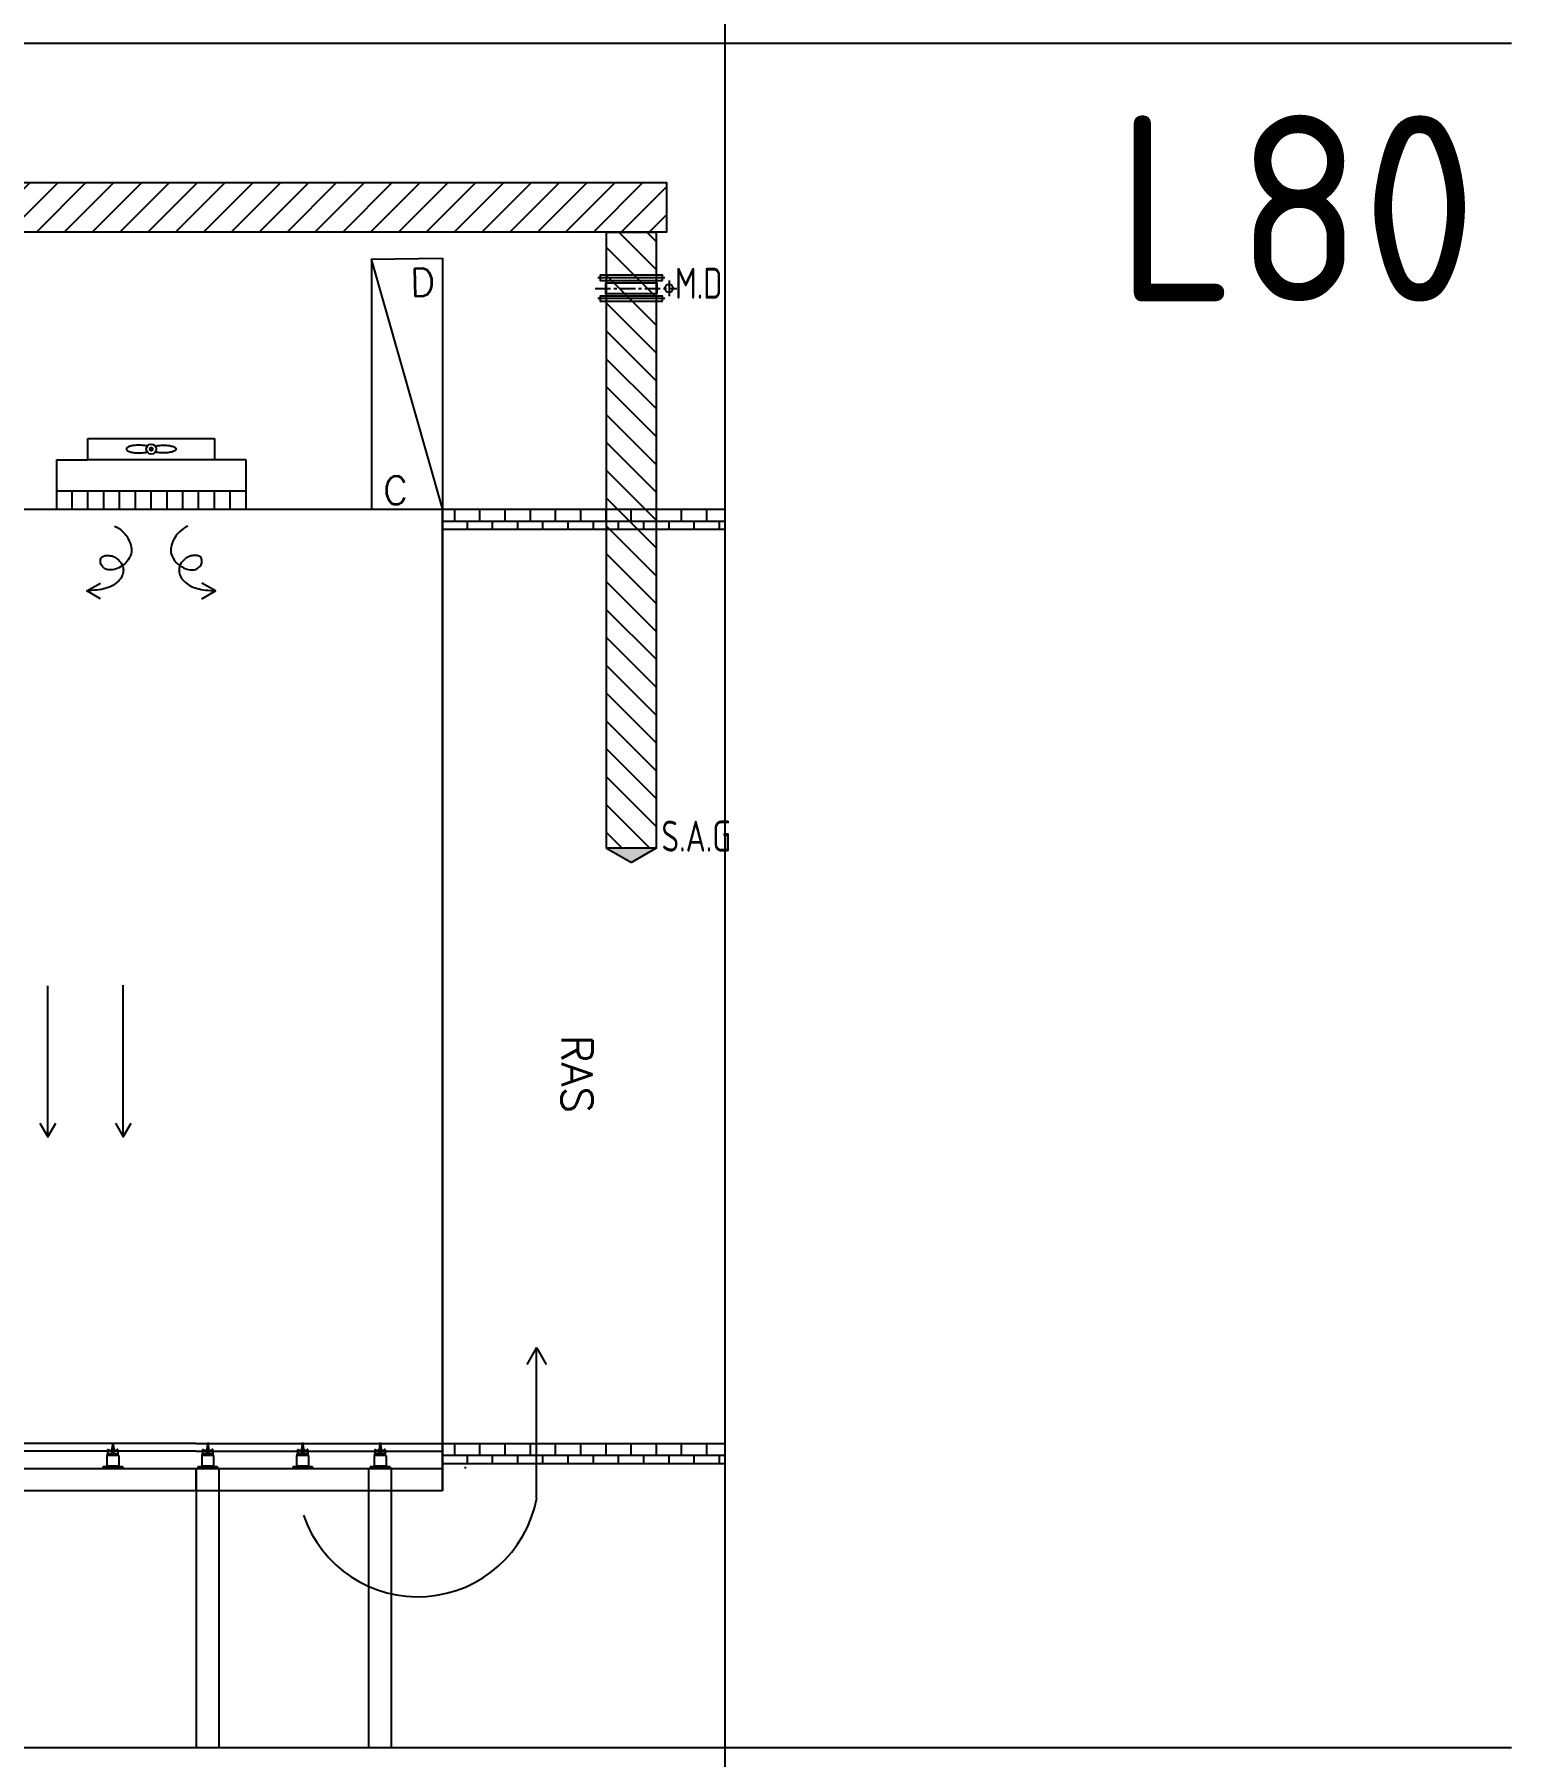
# Model space of a CAD drawing. Header units: millimetres. Extents: x 108 to 3316, y 96 to 2090.
# Drawn here: x 1227.5 to 1346.6, y 455.2 to 594 of the extents above; entities that cross this region are included whole.
import ezdxf
from ezdxf.enums import TextEntityAlignment as Align

# ---------------------------------------------------------------- set-up
doc = ezdxf.new("R2010")
doc.units = ezdxf.units.MM
doc.linetypes.add('CENTER', pattern=[2, 1.25, -0.25, 0.25, -0.25])
for name, color, linetype in [('A-DETL-01', 1, 'Continuous'), ('DETL-TXT', 4, 'Continuous'), ('M-CEQPM-MAU', 22, 'Continuous'), ('M-CMDUCT-LINE', 15, 'Continuous'), ('M-FM-LINE3', 3, 'Continuous'), ('M-HVAC-CMDUCT', 150, 'Continuous'), ('U-EX-TXT', 4, 'Continuous')]:
    doc.layers.add(name, color=color, linetype=linetype)
doc.styles.add('AA-TXT', font='isocp.shx', dxfattribs={"bigfont": 'chineset.shx'})
doc.styles.add('STDTEXT', font='simplex.shx', dxfattribs={"bigfont": 'china.shx'})

msp = doc.modelspace()

# ---------------------------------------------------------------- hatches: boundary and pattern name
at = {"layer": 'M-CEQPM-MAU'}
h = msp.add_hatch(dxfattribs=at)
h.set_pattern_fill('AR-B88', color=252, scale=0.01)
h.set_pattern_definition([(360, (-39629.5873, -84189.7507), (1e-15, 2.032), []), (90, (-39629.5873, -84189.7507), (-1.016, 2.032), [2.032, -2.032])])
h.paths.add_polyline_path([(1283.14, 555.76), (1260.39, 555.76), (1260.39, 554.16), (1283.14, 554.16)])
h = msp.add_hatch(dxfattribs=at)
h.set_pattern_fill('AR-B88', color=252, scale=0.01)
h.set_pattern_definition([(360, (-39629.5873, -84265.0451), (1e-15, 2.032), []), (90, (-39629.5873, -84265.0451), (-1.016, 2.032), [2.032, -2.032])])
h.paths.add_polyline_path([(1283.14, 480.47), (1260.39, 480.47), (1260.39, 478.86), (1283.14, 478.86)])
at = {"layer": 'M-CMDUCT-LINE'}
h = msp.add_hatch(dxfattribs=at)
h.set_pattern_fill('ANSI31', color=256, scale=0.5, style=0)
h.set_pattern_definition([(45, (1845.444, 405.644), (-1.122532, 1.122532), [])])
h.paths.add_polyline_path([(954.05, 582.1), (1278.43, 582.1), (1278.43, 578.1), (954.05, 578.1)])
h = msp.add_hatch(dxfattribs=at)
h.set_pattern_fill('ANSI31', color=256, scale=0.5, angle=-90, style=0)
h.set_pattern_definition([(315, (1101.147, -299.1398), (1.122532, 1.122532), [])])
h.paths.add_polyline_path([(1277.6, 578.1), (1277.6, 528.45), (1273.6, 528.45), (1273.6, 578.1)])
at = {"layer": 'M-HVAC-CMDUCT'}
msp.add_hatch(color=256, dxfattribs=at).paths.add_polyline_path([(1277.6, 528.45), (1273.6, 528.45), (1275.6, 527.3)])

# ---------------------------------------------------------------- linework, layer by layer
at = {"color": 252}
for points in [[(1260.39, 555.76), (1283.14, 555.76)], [(1260.39, 554.16), (1283.14, 554.16)], [(1260.39, 480.47), (1283.14, 480.47)], [(1260.39, 478.86), (1283.14, 478.86)]]:
    msp.add_lwpolyline(points, dxfattribs=at)
at = {"layer": 'A-DETL-01', "color": 252, "linetype": 'Continuous'}
for p, q in [((1283.14, 593.3), (1283.14, 455.94)), ((1260.39, 555.76), (1260.39, 476.65)), ((1283.14, 455.94), (1283.14, 318.58))]:
    msp.add_line(p, q, dxfattribs=at)
at = {"layer": 'A-DETL-01', "color": 252}
msp.add_lwpolyline([(995.18, 792.9), (1283.14, 792.9), (1283.14, 593.3), (995.18, 593.3)], close=True, dxfattribs=at)
at = {"layer": 'M-CEQPM-MAU', "color": 252}
msp.add_line((1254.65, 575.93), (1254.65, 555.76), dxfattribs=at)
at = {"layer": 'M-CEQPM-MAU', "color": 252, "ltscale": 0.1}
for p, q in [((1231.8, 559.76), (1231.8, 561.46)), ((1231.8, 561.46), (1242, 561.46)), ((1242, 561.46), (1242, 559.76)), ((1229.25, 559.76), (1231.8, 559.76)), ((1229.25, 559.76), (1229.25, 555.76)), ((1242, 559.76), (1231.8, 559.76)), ((1244.55, 559.76), (1242, 559.76)), ((1244.55, 555.76), (1244.55, 559.76)), ((1229.25, 557.26), (1244.55, 557.26)), ((1230.52, 555.76), (1230.52, 557.26)), ((1231.8, 555.76), (1231.8, 557.26)), ((1233.07, 555.76), (1233.07, 557.26)), ((1234.35, 555.76), (1234.35, 557.26)), ((1235.62, 555.76), (1235.62, 557.26)), ((1236.9, 555.76), (1236.9, 557.26)), ((1238.17, 555.76), (1238.17, 557.26)), ((1239.45, 555.76), (1239.45, 557.26)), ((1240.72, 555.76), (1240.72, 557.26)), ((1242, 555.76), (1242, 557.26)), ((1243.27, 555.76), (1243.27, 557.26)), ((1137.03, 555.76), (1260.39, 555.76)), ((1229.25, 555.76), (1244.55, 555.76)), ((1260.39, 476.65), (1260.39, 555.76)), ((1134.81, 480.47), (1240.51, 480.49)), ((1233.8, 480.54), (1233.69, 479.9)), ((1233.8, 480.54), (1233.9, 479.9)), ((1240.51, 480.47), (1260.39, 480.47)), ((1241.45, 480.54), (1241.34, 479.9)), ((1241.45, 480.54), (1241.55, 479.9)), ((1249.1, 480.54), (1248.99, 479.9)), ((1249.1, 480.54), (1249.2, 479.9)), ((1255.35, 480.54), (1255.24, 479.9)), ((1255.35, 480.54), (1255.45, 479.9)), ((1240.51, 479.85), (1134.81, 479.83)), ((1233.32, 479.5), (1233.32, 478.66)), ((1234.28, 479.5), (1233.32, 479.5)), ((1234.24, 479.64), (1233.36, 479.64)), ((1233.36, 479.5), (1233.36, 479.64)), ((1233.38, 479.97), (1233.46, 479.97)), ((1233.38, 479.97), (1233.38, 479.64)), ((1233.46, 479.97), (1233.46, 479.9)), ((1233.74, 479.9), (1233.46, 479.9)), ((1233.75, 479.97), (1233.73, 479.64)), ((1233.84, 479.97), (1233.75, 479.97)), ((1233.84, 479.97), (1233.86, 479.64)), ((1234.13, 479.9), (1233.85, 479.9)), ((1234.13, 479.97), (1234.13, 479.9)), ((1234.21, 479.97), (1234.13, 479.97)), ((1234.21, 479.97), (1234.21, 479.64)), ((1234.24, 479.5), (1234.24, 479.64)), ((1234.28, 479.5), (1234.28, 478.66)), ((1260.39, 479.83), (1240.51, 479.83)), ((1240.97, 479.5), (1240.97, 478.66)), ((1241.93, 479.5), (1240.97, 479.5)), ((1241.89, 479.64), (1241.01, 479.64)), ((1241.01, 479.5), (1241.01, 479.64)), ((1241.03, 479.97), (1241.11, 479.97)), ((1241.03, 479.97), (1241.03, 479.64)), ((1241.11, 479.97), (1241.11, 479.9)), ((1241.39, 479.9), (1241.11, 479.9)), ((1241.4, 479.97), (1241.38, 479.64)), ((1241.49, 479.97), (1241.4, 479.97)), ((1241.49, 479.97), (1241.51, 479.64)), ((1241.78, 479.9), (1241.5, 479.9)), ((1241.78, 479.97), (1241.78, 479.9)), ((1241.86, 479.97), (1241.78, 479.97)), ((1241.86, 479.97), (1241.86, 479.64)), ((1241.89, 479.5), (1241.89, 479.64)), ((1241.93, 479.5), (1241.93, 478.66)), ((1248.62, 479.5), (1248.62, 478.66)), ((1249.58, 479.5), (1248.62, 479.5)), ((1249.54, 479.64), (1248.66, 479.64)), ((1248.66, 479.5), (1248.66, 479.64)), ((1248.68, 479.97), (1248.76, 479.97)), ((1248.68, 479.97), (1248.68, 479.64)), ((1248.76, 479.97), (1248.76, 479.9)), ((1249.04, 479.9), (1248.76, 479.9)), ((1249.05, 479.97), (1249.03, 479.64)), ((1249.14, 479.97), (1249.05, 479.97)), ((1249.14, 479.97), (1249.16, 479.64)), ((1249.43, 479.9), (1249.15, 479.9)), ((1249.43, 479.97), (1249.43, 479.9)), ((1249.51, 479.97), (1249.43, 479.97)), ((1249.51, 479.97), (1249.51, 479.64)), ((1249.54, 479.5), (1249.54, 479.64)), ((1249.58, 479.5), (1249.58, 478.66)), ((1254.87, 479.5), (1254.87, 478.66)), ((1255.83, 479.5), (1254.87, 479.5)), ((1255.79, 479.64), (1254.91, 479.64)), ((1254.91, 479.5), (1254.91, 479.64)), ((1254.93, 479.97), (1255.01, 479.97)), ((1254.93, 479.97), (1254.93, 479.64)), ((1255.01, 479.97), (1255.01, 479.9)), ((1255.3, 479.9), (1255.01, 479.9)), ((1255.3, 479.97), (1255.28, 479.64)), ((1255.4, 479.97), (1255.3, 479.97)), ((1255.4, 479.97), (1255.41, 479.64)), ((1255.68, 479.9), (1255.4, 479.9)), ((1255.68, 479.97), (1255.68, 479.9)), ((1255.76, 479.97), (1255.68, 479.97)), ((1255.76, 479.97), (1255.76, 479.64)), ((1255.79, 479.5), (1255.79, 479.64)), ((1255.83, 479.5), (1255.83, 478.66)), ((1234.6, 478.58), (1233, 478.58)), ((1233, 478.58), (1233, 478.45)), ((1234.6, 478.45), (1233, 478.45)), ((1233.32, 478.66), (1234.28, 478.66)), ((1233.37, 478.66), (1233.37, 478.58)), ((1234.22, 478.66), (1234.22, 478.58)), ((1234.6, 478.58), (1234.6, 478.45)), ((1242.25, 478.58), (1240.65, 478.58)), ((1240.65, 478.58), (1240.65, 478.45)), ((1242.25, 478.45), (1240.65, 478.45)), ((1240.97, 478.66), (1241.93, 478.66)), ((1241.02, 478.66), (1241.02, 478.58)), ((1241.87, 478.66), (1241.87, 478.58)), ((1242.25, 478.58), (1242.25, 478.45)), ((1249.9, 478.58), (1248.3, 478.58)), ((1248.3, 478.58), (1248.3, 478.45)), ((1249.9, 478.45), (1248.3, 478.45)), ((1248.62, 478.66), (1249.58, 478.66)), ((1248.67, 478.66), (1248.67, 478.58)), ((1249.52, 478.66), (1249.52, 478.58)), ((1249.9, 478.58), (1249.9, 478.45)), ((1256.15, 478.58), (1254.55, 478.58)), ((1254.55, 478.58), (1254.55, 478.45)), ((1256.15, 478.45), (1254.55, 478.45)), ((1254.87, 478.66), (1255.83, 478.66)), ((1254.92, 478.66), (1254.92, 478.58)), ((1255.77, 478.66), (1255.77, 478.58)), ((1256.15, 478.58), (1256.15, 478.45)), ((1262.2, 478.58), (1262.2, 478.45))]:
    msp.add_line(p, q, dxfattribs=at)
at = {"layer": 'M-CEQPM-MAU', "color": 252}
msp.add_lwpolyline([(1260.39, 575.99), (1260.39, 555.82), (1254.65, 575.93)], close=True, dxfattribs=at)
at = {"layer": 'M-CEQPM-MAU', "color": 252, "ltscale": 0.1}
for points in [[(1236.57, 560.85, 0.03966), (1236.3, 560.9, 0.032614), (1235.89, 560.93, 0.032614), (1235.49, 560.9, 0.044087), (1235.19, 560.84, 0.086721), (1234.94, 560.71, 0.233651), (1234.9, 560.61, 0.233651), (1234.94, 560.52, 0.086721), (1235.19, 560.39, 0.044087), (1235.49, 560.33, 0.032614), (1235.89, 560.3, 0.032614), (1236.3, 560.33, 0.03966), (1236.57, 560.38)], [(1237.22, 560.85, -0.03966), (1237.49, 560.9, -0.032614), (1237.9, 560.93, -0.032614), (1238.31, 560.9, -0.044087), (1238.6, 560.84, -0.086721), (1238.85, 560.71, -0.233651), (1238.9, 560.61, -0.233651), (1238.85, 560.52, -0.086721), (1238.6, 560.39, -0.044087), (1238.31, 560.33, -0.032614), (1237.9, 560.3, -0.032614), (1237.49, 560.33, -0.03966), (1237.22, 560.38)]]:
    msp.add_lwpolyline(points, format="xyb", dxfattribs=at)
at = {"layer": 'M-CEQPM-MAU', "color": 252, "ltscale": 0.1, "const_width": 0.2}
msp.add_lwpolyline([(1237, 560.61, -1), (1236.8, 560.61, -1)], format="xyb", close=True, dxfattribs=at)
at = {"layer": 'M-CEQPM-MAU', "color": 252, "ltscale": 0.1}
for points in [[(1240.51, 476.65), (1131.29, 476.65), (1131.29, 478.45), (1240.51, 478.45)], [(1260.39, 476.65), (1240.51, 476.65), (1240.51, 478.45), (1260.39, 478.45)]]:
    msp.add_lwpolyline(points, dxfattribs=at)
for points in [[(1240.55, 455.94), (1240.55, 478.45), (1242.35, 478.45), (1242.35, 455.94)], [(1254.45, 455.94), (1254.45, 478.45), (1256.25, 478.45), (1256.25, 455.94)]]:
    msp.add_lwpolyline(points, close=True, dxfattribs=at)
msp.add_circle((1236.9, 560.61), 0.4, dxfattribs=at)
at = {"layer": 'M-FM-LINE3', "linetype": 'CENTER'}
for p, q in [((1272.68, 573.57), (1279.27, 573.57)), ((1278.64, 574.2), (1278.64, 572.95))]:
    msp.add_line(p, q, dxfattribs=at)
at = {"layer": 'M-FM-LINE3'}
for p, q in [((1278.31, 574.41), (1272.89, 574.41)), ((1278.31, 572.74), (1272.89, 572.74))]:
    msp.add_line(p, q, dxfattribs=at)
for points in [[(1278.1, 574.2), (1278.1, 574.62), (1273.1, 574.62), (1273.1, 574.2)], [(1277.68, 573.16), (1277.68, 573.99), (1273.52, 573.99), (1273.52, 573.16)], [(1278.1, 572.53), (1278.1, 572.95), (1273.1, 572.95), (1273.1, 572.53)]]:
    msp.add_lwpolyline(points, close=True, dxfattribs=at)
msp.add_circle((1278.64, 573.57), 0.333, dxfattribs=at)
at = {"layer": 'M-HVAC-CMDUCT'}
for p, q in [((1277.6, 528.45), (1273.6, 528.45)), ((1273.6, 528.45), (1275.6, 527.3)), ((1277.6, 528.45), (1275.6, 527.3))]:
    msp.add_line(p, q, dxfattribs=at)
at = {"layer": 'M-HVAC-CMDUCT', "color": 252}
for p, q in [((1228.56, 505.18), (1228.56, 517.35)), ((1234.64, 505.18), (1234.64, 517.41))]:
    msp.add_line(p, q, dxfattribs=at)
for points in [[(1346.55, 593.3), (893.99, 593.3)], [(1227.92, 506.29), (1228.56, 505.18), (1229.2, 506.29)], [(1234.01, 506.29), (1234.64, 505.18), (1235.28, 506.29)], [(1267.96, 488.19), (1267.18, 486.84)], [(1267.96, 476.05), (1267.96, 488.19)], [(1267.96, 488.19), (1268.74, 486.84)], [(1346.55, 455.94), (893.99, 455.94)]]:
    msp.add_lwpolyline(points, dxfattribs=at)
at = {"layer": 'M-HVAC-CMDUCT'}
for points in [[(954.05, 582.1), (1278.43, 582.1), (1278.43, 578.1), (954.05, 578.1)], [(1277.6, 578.1), (1277.6, 528.45), (1273.6, 528.45), (1273.6, 578.1)]]:
    msp.add_lwpolyline(points, close=True, dxfattribs=at)
at = {"layer": 'M-HVAC-CMDUCT', "color": 252, "ltscale": 0.1}
for points in [[(1233.93, 554.39, -0.140241), (1234.61, 553.94, -0.038232), (1234.85, 553.68), (1234.92, 553.59), (1235.04, 553.38), (1235.13, 553.2), (1235.2, 553.03), (1235.25, 552.87), (1235.29, 552.71), (1235.3, 552.57), (1235.31, 552.43), (1235.3, 552.3), (1235.28, 552.17), (1235.24, 552.04), (1235.19, 551.93), (1235.13, 551.81), (1235.05, 551.69), (1234.97, 551.58), (1234.87, 551.47), (1234.77, 551.37), (1234.65, 551.28), (1234.54, 551.19), (1234.41, 551.11), (1234.29, 551.04), (1234.16, 550.99), (1234.03, 550.94), (1233.9, 550.91), (1233.77, 550.89), (1233.65, 550.88), (1233.54, 550.88), (1233.43, 550.89), (1233.33, 550.91), (1233.24, 550.94), (1233.17, 550.98), (1233.09, 551.03, -0.282011), (1232.8, 551.61, -0.222152), (1232.93, 551.92, -0.123311), (1233.19, 552.03), (1233.29, 552.04), (1233.39, 552.05), (1233.5, 552.04), (1233.6, 552.02), (1233.71, 552), (1233.81, 551.96), (1233.9, 551.92), (1234, 551.87), (1234.08, 551.81), (1234.17, 551.75), (1234.25, 551.68), (1234.32, 551.61), (1234.38, 551.54), (1234.44, 551.47), (1234.49, 551.39), (1234.54, 551.31), (1234.57, 551.23), (1234.6, 551.14), (1234.63, 551.05), (1234.64, 550.96), (1234.65, 550.87), (1234.64, 550.77), (1234.63, 550.67), (1234.61, 550.58), (1234.58, 550.48), (1234.54, 550.38), (1234.49, 550.28), (1234.44, 550.19), (1234.37, 550.1), (1234.3, 550.01), (1234.21, 549.93), (1234.12, 549.85), (1234.02, 549.77), (1233.92, 549.7), (1233.81, 549.63), (1233.7, 549.57), (1233.58, 549.51), (1233.45, 549.46), (1233.32, 549.42), (1233.19, 549.37), (1233.04, 549.34), (1232.88, 549.3), (1232.71, 549.28), (1232.52, 549.25), (1232.33, 549.23), (1232.12, 549.21), (1231.91, 549.2), (1231.7, 549.18)], [(1239.86, 554.39, 0.140241), (1239.18, 553.94, 0.038232), (1238.94, 553.68), (1238.87, 553.59), (1238.75, 553.38), (1238.65, 553.2), (1238.58, 553.03), (1238.53, 552.87), (1238.5, 552.71), (1238.48, 552.57), (1238.48, 552.43), (1238.49, 552.3), (1238.51, 552.17), (1238.55, 552.04), (1238.6, 551.93), (1238.66, 551.81), (1238.74, 551.69), (1238.82, 551.58), (1238.92, 551.47), (1239.02, 551.37), (1239.13, 551.28), (1239.25, 551.19), (1239.38, 551.11), (1239.5, 551.04), (1239.63, 550.99), (1239.76, 550.94), (1239.89, 550.91), (1240.02, 550.89), (1240.14, 550.88), (1240.25, 550.88), (1240.36, 550.89), (1240.46, 550.91), (1240.54, 550.94), (1240.62, 550.98), (1240.69, 551.03, 0.282011), (1240.99, 551.61, 0.222152), (1240.86, 551.92, 0.123311), (1240.6, 552.03), (1240.5, 552.04), (1240.4, 552.05), (1240.29, 552.04), (1240.19, 552.02), (1240.08, 552), (1239.98, 551.96), (1239.89, 551.92), (1239.79, 551.87), (1239.7, 551.81), (1239.62, 551.75), (1239.54, 551.68), (1239.47, 551.61), (1239.41, 551.54), (1239.35, 551.47), (1239.29, 551.39), (1239.25, 551.31), (1239.21, 551.23), (1239.18, 551.14), (1239.16, 551.05), (1239.15, 550.96), (1239.14, 550.87), (1239.15, 550.77), (1239.16, 550.67), (1239.18, 550.58), (1239.21, 550.48), (1239.25, 550.38), (1239.29, 550.28), (1239.35, 550.19), (1239.42, 550.1), (1239.49, 550.01), (1239.58, 549.93), (1239.67, 549.85), (1239.76, 549.77), (1239.87, 549.7), (1239.98, 549.63), (1240.09, 549.57), (1240.21, 549.51), (1240.33, 549.46), (1240.46, 549.42), (1240.6, 549.37), (1240.75, 549.34), (1240.91, 549.3), (1241.08, 549.28), (1241.26, 549.25), (1241.46, 549.23), (1241.67, 549.21), (1241.88, 549.2), (1242.09, 549.18)]]:
    msp.add_lwpolyline(points, format="xyb", dxfattribs=at)
for points in [[(1232.8, 548.55), (1231.7, 549.18), (1232.8, 549.82)], [(1240.99, 548.55), (1242.09, 549.18), (1240.99, 549.82)]]:
    msp.add_lwpolyline(points, dxfattribs=at)
at = {"layer": 'M-HVAC-CMDUCT', "color": 252}
msp.add_arc((1258.39, 477.86), 9.75, 198.9739, 349.2809, dxfattribs=at)

# ---------------------------------------------------------------- texts
at = {"layer": 'DETL-TXT', "color": 2, "ltscale": 0.1, "style": 'AA-TXT'}
msp.add_text('L80', height=15, dxfattribs=at).set_placement((1314.65, 572.51))
at = {"layer": 'M-CEQPM-MAU', "color": 252, "style": 'STDTEXT'}
for s, p in [('D', (1258.77, 574.06)), ('C', (1256.59, 557.29))]:
    msp.add_text(s, height=2.25, rotation=1, dxfattribs=at).set_placement(p, align=Align.MIDDLE)
msp.add_text('RAS', height=2.5, rotation=270, dxfattribs=at).set_placement((1271.23, 513.41), align=Align.MIDDLE_LEFT)
at = {"layer": 'U-EX-TXT', "style": 'AA-TXT', "width": 0.8}
for s, p in [('M.D', (1281.03, 573.98)), ('S.A.G', (1280.84, 529.42))]:
    msp.add_text(s, height=2.5, dxfattribs=at).set_placement(p, align=Align.MIDDLE_CENTER)

doc.saveas('drawing.dxf')
